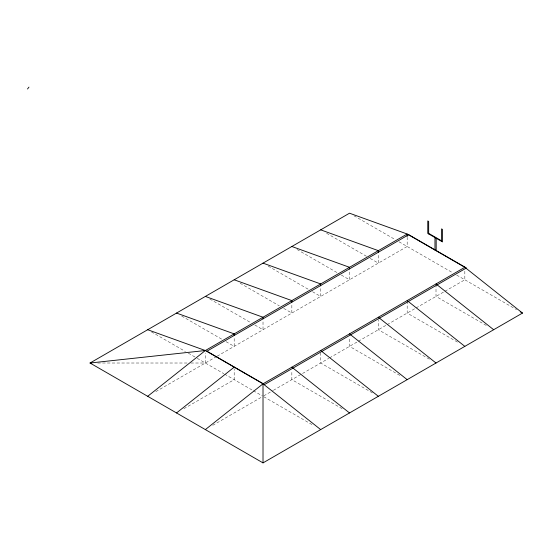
<?xml version="1.0" encoding="UTF-8"?>
<svg xmlns="http://www.w3.org/2000/svg" width="550" height="550" viewBox="0 0 550 550"><rect width="100%" height="100%" fill="white"/><g stroke="black" fill="none" stroke-linecap="round" stroke-linejoin="round"><path stroke-width="0.41" stroke-dasharray="2.75 2.06" d="M155.822 391.607L216.446 356.613M217.181 356.187L407.172 246.496L407.172 237.339M183.913 408.684L234.183 379.658L234.183 368.837M212.747 425.329L262.281 396.729M263.759 395.876L272.628 390.754M273.364 390.328L328.811 358.318M329.553 357.892L357.644 341.674M358.38 341.248L386.478 325.029M387.214 324.603L415.305 308.385M416.047 307.952L444.139 291.734M444.874 291.308L464.839 279.785L464.839 269.796M97.714 363.014L187.413 363.014M190.829 363.014L205.356 363.014L205.356 353.024M353.946 215.765L395.347 239.663M399.046 241.801L453.007 272.958M456.706 275.089L516.587 309.664M326.597 233.262L366.513 256.314M370.212 258.445L378.345 263.141L378.345 253.983M486.276 325.456L436.006 296.429L436.006 284.776M297.021 249.48L337.686 272.958M341.378 275.089L349.511 279.785L349.511 269.796M457.442 342.1L407.172 313.074L407.172 301.428M268.194 266.124L308.853 289.603M312.551 291.734L320.678 296.429L320.678 286.447M429.351 359.171L378.345 329.725L378.345 319.736M240.103 283.202L279.283 305.821M283.718 308.385L291.851 313.074L291.851 303.923M399.781 375.389L349.511 346.369L349.511 337.212M209.791 298.994L251.192 322.891M254.884 325.029L263.017 329.725L263.017 320.567M372.426 392.893L320.678 363.014L320.678 353.024M181.699 316.064L222.358 339.543M226.057 341.674L234.183 346.369L234.183 337.212M342.121 408.684L291.851 379.658L291.851 370.507M151.387 331.856L185.391 351.491M188.354 353.196L196.481 357.892M197.223 358.318L223.836 373.684M224.579 374.11L252.67 390.328M253.406 390.754L262.281 395.876M263.759 396.729L313.287 425.329"/><path stroke-width="0.82" d="M27.5 89.004L28.971 87.113M147.689 396.303L205.356 350.529L407.172 234.011L464.839 267.3L522.5 313.074L263.017 462.887L90.028 363.014L349.511 213.201L407.172 234.011L407.172 236.507M176.522 412.954L234.183 367.173M205.356 429.598L263.017 383.817L464.839 267.3M320.678 429.598L263.017 383.817L205.356 350.529L90.028 363.014L91.74 363.014M320.678 229.845L378.345 250.656L378.345 252.319M291.851 246.496L349.511 267.3L349.511 268.964M263.017 263.141L320.678 283.944L320.678 285.608M234.183 279.785L291.851 300.596L291.851 302.259M205.356 296.429L263.017 317.24L263.017 318.904M176.522 313.074L234.183 333.884L234.183 335.548M147.689 329.725L205.356 350.529M428.67 233.365L441.554 240.804M520.279 311.795L522.5 313.074M436.006 283.944L493.666 329.725M407.172 300.596L464.839 346.369M378.345 317.24L436.006 363.014M349.511 333.884L407.172 379.658M320.678 350.529L378.345 396.303M291.851 367.173L349.511 412.954M441.554 241.374L441.554 228.889L442.482 229.426L442.482 241.911L427.769 233.413L427.769 220.935L428.67 221.451L428.67 233.936M436.178 238.267L436.178 250.752M434.974 237.579L434.974 250.064M263.017 383.817L263.017 462.887M408.746 234.692L206.924 351.209L264.584 384.505L466.407 267.981L408.746 234.692"/></g></svg>
